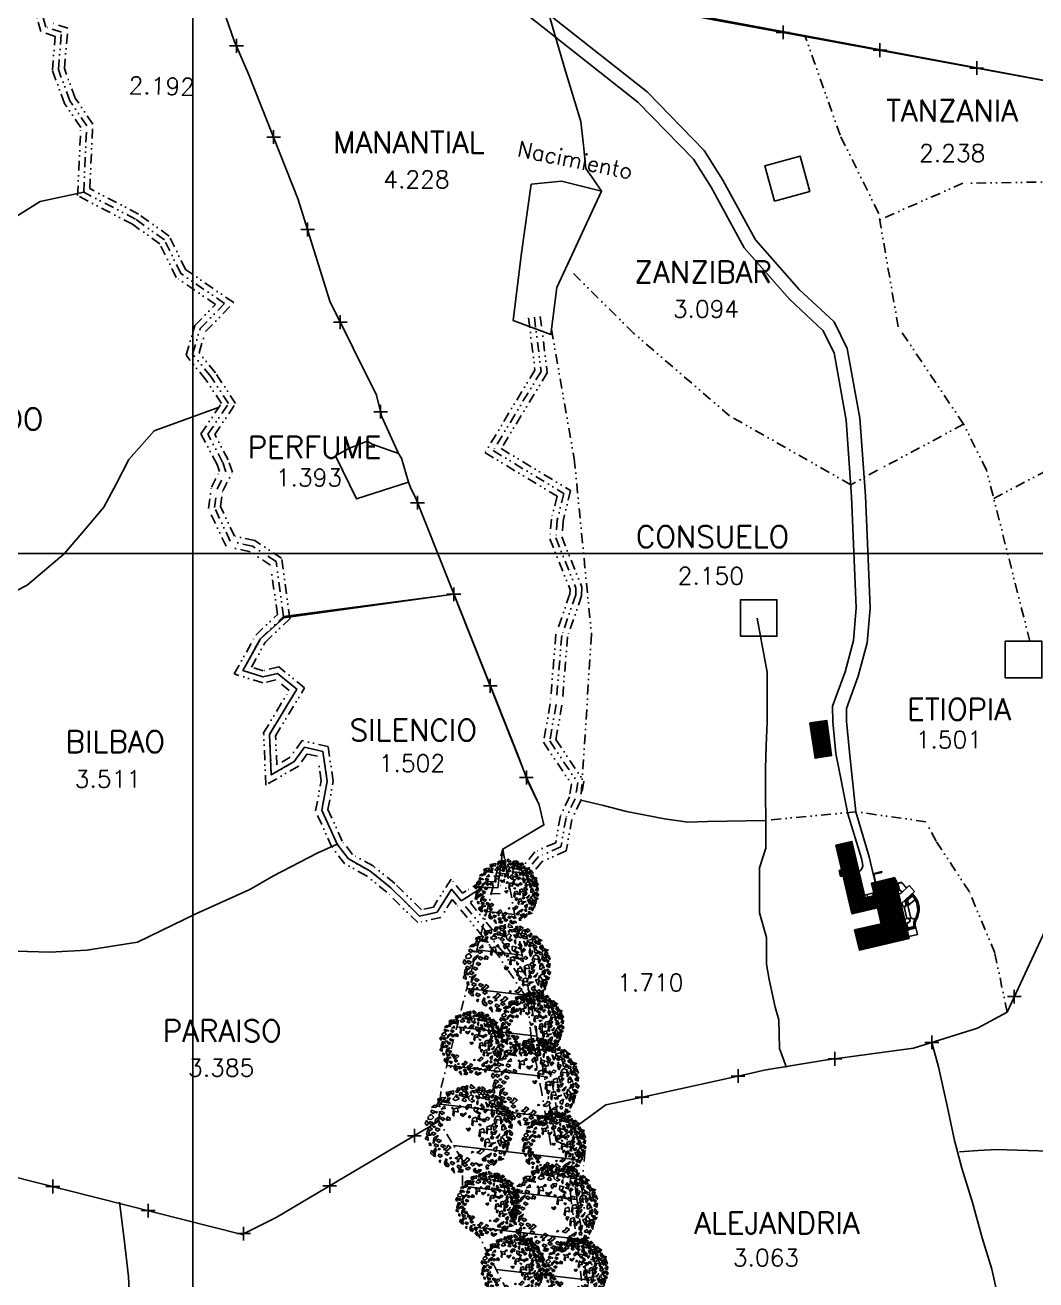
# Model space of a CAD drawing. Extents: x 14987 to 28539, y 5455 to 9112.
# Drawn here: x 26610 to 27124, y 6307 to 6944 of the extents above; entities that cross this region are included whole.
import ezdxf
from ezdxf.enums import TextEntityAlignment as Align

# ---------------------------------------------------------------- set-up
doc = ezdxf.new("R2010")
doc.units = 0
doc.header["$LTSCALE"] = 10
doc.header["$MEASUREMENT"] = 0
doc.header["$PDMODE"] = 2
doc.header["$PDSIZE"] = 3.5
for name, pattern in [('DASHDOT', [1, 0.5, -0.25, 0, -0.25]), ('DIVIDE', [1.25, 0.5, -0.25, 0, -0.25, 0, -0.25]), ('HIDDEN', [0.375, 0.25, -0.125])]:
    doc.linetypes.add(name, pattern=pattern)
for name, color, linetype in [('ANDEN', 11, 'Continuous'), ('ARBOL4', 76, 'Continuous'), ('CANO', 5, 'DIVIDE'), ('CERCO', 2, 'Continuous'), ('COORD', 8, 'Continuous'), ('CUBIERTA', 30, 'Continuous'), ('DINTEL', 8, 'HIDDEN'), ('DIV-', 5, 'Continuous'), ('HOJA', 8, 'Continuous'), ('MOJON', 2, 'Continuous'), ('MURO BAJO', 3, 'Continuous'), ('PL', 3, 'Continuous'), ('PROY', 8, 'HIDDEN'), ('PUA', 1, 'Continuous'), ('R', 1, 'Continuous'), ('r-100', 6, 'Continuous'), ('R-100B', 6, 'Continuous'), ('R60', 2, 'Continuous'), ('RASTROJO', 2, 'DASHDOT'), ('SOLID', 253, 'Continuous')]:
    doc.layers.add(name, color=color, linetype=linetype)
doc.styles.add('textstyle3', font='romans', dxfattribs={"width": 0.8})
doc.styles.add('textstyle4', font='')
doc.styles.get('textstyle4').set_extended_font_data('simplex')
pattern_1 = [(0, (-257.8881, 0), (0, 0.3175), [])]

# ---------------------------------------------------------------- blocks, each defined once
blk = doc.blocks.new('DEC1')
for points in [[(-22.482173, 47.292998), (-22.915303, 48.664658), (-25.556323, 50.836408), (-20.701343, 52.081818), (-20.707443, 47.864548)], [(-17.825703, 50.144688), (-15.340965, 55.637398), (-11.893769, 55.475018), (-12.802246, 52.160138), (-14.540878, 53.429518), (-15.347061, 51.420148), (-14.679306, 50.283108)], [(-10.286347, 57.002498), (-6.636353, 53.173978), (-4.977264, 55.300948), (-2.322731, 54.024758), (-2.654549, 58.704078), (-5.640907, 57.002498)], [(-2.654549, 51.047028), (-4.645447, 48.494678), (-3.318176, 45.091538), (-1.990913, 46.793108)], [(2.096443, 60.253408), (0.995445, 56.151728), (3.318161, 54.875548), (7.299967, 55.726328)], [(2.654526, 51.897798), (6.304517, 49.345458), (10.949967, 51.047028), (8.959067, 52.748598), (6.304517, 51.897798)], [(13.272677, 57.002498), (10.949967, 55.726328), (12.609047, 54.024758), (14.268137, 54.875548)], [(16.259037, 52.323198), (16.922667, 53.599378), (16.590857, 57.002498), (20.904477, 54.450148), (17.918117, 51.472418)], [(21.568117, 51.047028), (27.209017, 53.173978), (29.531737, 50.621628), (26.545377, 48.920058), (26.213557, 51.047028), (24.222657, 50.196248), (23.890837, 48.920058)], [(-44.561383, 31.831348), (-39.273253, 31.705098), (-39.604093, 34.382268), (-36.824663, 35.356908), (-40.368063, 38.431048), (-41.276543, 35.116178)], [(-38.104163, 42.886048), (-35.982343, 39.207198), (-33.437553, 39.947208), (-31.223573, 43.364378)], [(-31.801213, 37.372358), (-27.415503, 38.148518), (-25.333863, 42.636518), (-27.944843, 42.431948), (-29.220293, 39.953298)], [(-27.902623, 48.490098), (-28.642653, 45.945318), (-26.266303, 45.915268), (-25.694743, 47.690008)], [(-17.061733, 46.095918), (-21.688173, 40.867878), (-18.577893, 39.165388), (-13.789101, 40.946228), (-14.889992, 43.454908), (-16.965533, 43.184148)], [(-12.70607, 49.248398), (-13.313744, 45.632738), (-10.937401, 45.602688), (-9.258873, 49.086028)], [(-7.299988, 42.539188), (-9.290886, 39.136068), (-5.640907, 37.859878), (-3.981812, 39.136068)], [(-1.990913, 33.180578), (-4.977264, 30.628218), (-3.318176, 27.225088), (-0.99546, 30.202838)], [(2.322716, 47.218508), (-1.327278, 43.815368), (-0.66365, 40.412228), (3.318161, 37.009098), (6.636337, 38.710668), (2.654526, 40.837618), (5.309077, 44.666158)], [(10.949967, 39.136068), (9.622697, 36.158308), (10.618147, 33.605958), (10.949967, 36.158308)], [(19.245397, 47.643888), (12.277227, 47.218508), (13.272677, 43.815368), (17.918117, 41.688418), (18.913577, 44.240768), (17.254487, 45.516938)], [(15.927217, 35.307528), (16.922667, 29.777438), (14.268137, 28.075868), (17.918117, 26.799688), (19.245397, 31.479008)], [(24.554477, 46.793108), (21.568117, 44.666158), (23.227197, 42.964588), (26.877177, 44.240768)], [(23.890837, 30.202838), (21.568117, 37.009098), (25.218107, 32.329788)], [(25.549927, 37.859878), (32.186277, 39.561448), (34.177167, 43.389968), (33.181717, 35.307528), (29.199917, 34.882128)], [(31.522627, 48.069288), (29.863537, 46.367708), (28.536287, 43.389968), (32.186277, 45.516938)], [(29.531737, 34.031358), (28.536287, 31.053608), (36.499887, 31.479008), (33.181717, 34.456738)], [(36.831707, 44.240768), (35.836257, 42.539188), (37.163527, 41.263018), (40.481707, 41.688418)], [(37.495347, 38.285278), (35.836257, 35.732928), (38.158977, 34.031358), (41.477157, 34.031358), (38.158977, 35.307528)], [(40.813507, 40.412228), (40.481707, 39.136068), (42.804427, 37.434478), (45.458957, 37.859878)], [(-52.427143, 19.568028), (-50.104423, 20.844198), (-46.786243, 17.441068), (-49.108973, 14.888718), (-53.754413, 14.463338), (-54.418043, 17.441068)], [(-45.127153, 9.784018), (-44.463523, 14.463338), (-38.490813, 18.717258), (-39.818083, 15.739508)], [(-42.472623, 24.672728), (-44.131713, 23.396548), (-42.804433, 22.971158)], [(-32.518103, 32.329788), (-36.831723, 28.075868), (-31.854473, 28.926648)], [(-30.195383, 13.187148), (-28.536293, 17.866458), (-25.218123, 16.164898), (-26.213573, 13.187148), (-27.872663, 14.463338)], [(-22.563583, 30.628218), (-22.563583, 28.501248), (-21.568133, 29.352038)], [(-12.277245, 32.755178), (-14.599968, 30.628218), (-13.604515, 29.777438), (-11.2818, 30.628218)], [(-5.640907, 20.844198), (-7.963623, 18.291858), (-11.2818, 20.418808), (-11.2818, 22.120378), (-7.963623, 20.844198), (-4.313629, 22.971158)], [(-0.66365, 18.717258), (0.663628, 19.142638), (1.659081, 17.441068), (-0.66365, 16.590288)], [(6.636337, 30.628218), (6.304517, 25.523518), (13.272677, 21.269598), (14.931767, 22.120378), (9.290877, 25.098128), (12.277227, 29.352038)], [(21.568117, 28.075868), (20.240847, 25.098128), (22.231747, 24.247348), (23.890837, 25.948898)], [(29.863537, 27.650488), (28.536287, 22.971158), (30.527177, 17.441068), (32.186277, 20.418808), (29.863537, 22.120378)], [(35.504437, 27.650488), (36.168077, 22.120378), (39.154437, 21.694998), (40.813507, 23.821948)], [(40.481707, 17.015668), (43.799877, 11.910978), (41.477157, 8.507848), (41.145337, 11.910978)], [(44.795317, 26.374298), (42.804427, 28.075868), (42.472607, 29.777438), (43.799877, 31.053608), (46.454417, 29.352038)], [(46.454417, 20.844198), (44.463497, 22.120378), (42.472607, 21.269598), (42.804427, 19.568028), (45.458957, 19.142638)], [(49.772577, 26.799688), (48.445307, 25.098128), (50.436227, 23.396548), (53.754397, 25.523518)], [(51.099847, 20.418808), (52.095307, 16.590288), (56.077117, 13.187148), (54.418027, 17.866458)], [(-52.427143, -0.850769), (-55.081683, 0.4254), (-56.077133, -5.104706), (-55.081683, -6.380875), (-50.436243, -6.380875), (-51.099873, -5.104706), (-53.754413, -4.253914)], [(-48.445333, 5.530108), (-46.786243, 3.828518), (-44.795343, 5.104708)], [(-0.66365, 1.276169), (-2.322731, 0.4254), (-1.327278, -0.425384), (0, 0)], [(18.581767, 15.739508), (16.922667, 13.187148), (19.245397, 11.060198), (21.236297, 11.910978), (19.577217, 13.612548)], [(29.531737, 7.231658), (31.854457, 4.679318), (32.186277, 0), (35.504437, 3.403137), (33.513537, 9.784018)], [(46.454417, 6.380878), (46.122607, 4.679318), (43.468057, 5.104708), (43.799877, 7.657058)], [(49.440767, 0.4254), (49.772577, -4.679306), (43.799877, -7.231651), (47.449857, -3.828529)], [(48.777127, 16.164898), (48.445307, 12.761768), (50.768037, 11.060198), (52.095307, 13.187148)], [(52.095307, 5.955488), (54.086217, 3.403137), (55.745307, 4.679318), (54.418027, 8.082458)], [(-47.449883, -17.015672), (-46.454433, -9.784004), (-41.145353, -6.806266), (-44.131713, -11.06018)], [(30.195357, -3.828529), (28.536287, -5.53009), (29.863537, -6.806266)], [(47.118057, -15.739494), (45.127137, -17.866462), (46.122607, -22.120372), (48.445307, -19.568022)], [(50.436227, -9.784004), (51.099847, -13.187141), (53.754397, -13.187141), (55.413487, -10.634796), (53.090757, -11.06018)], [(-50.768053, -17.015672), (-50.436243, -19.993412), (-52.427143, -19.568022), (-52.758963, -16.590282)], [(-45.458983, -31.478992), (-46.786243, -26.799672), (-44.463523, -23.396552), (-43.468073, -26.374292), (-44.463523, -28.075852)], [(48.113497, -26.799672), (45.127137, -28.501252), (45.458957, -32.755162), (47.118057, -30.202822)], [(-28.204473, -43.389972), (-32.518103, -44.240752), (-30.195383, -47.218492), (-26.545393, -46.367702)], [(20.572657, -34.456732), (16.922667, -37.859872), (18.249947, -39.986832), (21.236297, -38.285262)], [(22.563567, -50.621622), (25.218107, -49.770842), (22.563567, -48.069272)], [(24.554477, -39.561442), (23.890837, -40.837612), (27.872647, -44.666142), (34.508987, -42.539172), (32.186277, -40.412222), (27.872647, -41.688402)], [(38.158977, -36.583692), (38.822617, -39.136042), (45.127137, -37.434482)], [(-11.2818, -55.300932), (-13.936333, -51.472412), (-10.286347, -51.472412), (-7.963623, -52.323192)], [(9.622697, -56.151712), (6.304517, -54.024762), (8.295417, -52.748592), (8.959067, -53.173982), (12.277227, -53.173982), (12.277227, -51.472412), (15.595407, -51.897802), (14.268137, -54.024762)]]:
    blk.add_lwpolyline(points, close=True)
at = {"style": 'textstyle3', "width": 0.8, "flags": 1}
blk.add_attdef('ESTCODE', (0, 0), '', height=0.7, dxfattribs=at)
blk = doc.blocks.new('A$C3B855193')
for p, q in [((3.91, 4.03), (4.16, 4.03)), ((4.04, 3.91), (4.04, 4.16))]:
    blk.add_line(p, q)
for points in [[(2.34, 7.24), (2.35, 7.44), (1.97, 7.36), (1.92, 7.26), (2.05, 6.96), (2.11, 7.04), (2.09, 7.23)], [(2.86, 7.16), (2.8, 7.01), (2.93, 6.92)], [(3.22, 7.07), (3.54, 7.15), (3.97, 6.89), (3.75, 6.89)], [(3.64, 7.8), (3.79, 7.69), (3.66, 7.38), (3.44, 7.46), (3.28, 7.74), (3.45, 7.87)], [(4.24, 7.3), (4.11, 7.38), (4.12, 7.28)], [(5, 6.88), (4.61, 7.04), (4.8, 6.74)], [(4.64, 7.63), (4.78, 7.29), (4.94, 7.39), (5.08, 7.24), (5.17, 7.55), (4.94, 7.51)], [(5.52, 7.52), (5.34, 7.29), (5.46, 7.15), (5.74, 7.1)], [(5.34, 6.97), (5.51, 6.71), (5.85, 6.7), (5.77, 6.87), (5.58, 6.88)], [(6.16, 7.03), (5.97, 7.01), (6.04, 6.85), (6.17, 6.87)], [(6.23, 6.65), (6.3, 6.72), (6.37, 6.94), (6.58, 6.67), (6.31, 6.55)], [(0.93, 5.59), (0.62, 5.73), (0.52, 5.58), (0.71, 5.44)], [(0.58, 5.96), (0.85, 6.17), (1.13, 6.12), (0.96, 5.97), (0.83, 5.99)], [(1.36, 6.69), (1.18, 6.59), (1.15, 6.73), (1.33, 6.83)], [(1.45, 6.48), (1.94, 6.62), (2.27, 6.36), (1.92, 6.43)], [(2.93, 5.95), (2.59, 5.83), (2.51, 5.27), (2.61, 5.19), (2.65, 5.63), (3, 5.56)], [(3.85, 6.21), (4.19, 6.23), (4.17, 5.97), (3.95, 5.96), (3.99, 6.1)], [(5.16, 6.2), (5.03, 6.14), (5.11, 6.1)], [(6.3, 6.27), (5.84, 6.42), (5.82, 6.18), (6.06, 5.92), (6.19, 6.06), (6.12, 6.19)], [(6.62, 6.08), (6.37, 6.02), (6.44, 5.87), (6.7, 5.86)], [(6.54, 6.43), (6.95, 6.42), (7.04, 6.2), (6.8, 6.17), (6.84, 6.31), (6.69, 6.31), (6.63, 6.24)], [(7.18, 6.14), (7.04, 5.8), (7.22, 5.75), (7.21, 5.55), (7.5, 5.7), (7.31, 5.84)], [(0.3, 4.54), (0.13, 4.79), (0, 4.56), (0.15, 4.35)], [(0.77, 4.57), (0.46, 4.71), (0.36, 4.56), (0.55, 4.42)], [(1.76, 5.49), (1.44, 5.63), (1.35, 5.48), (1.54, 5.34)], [(1.83, 4.93), (1.51, 5.07), (1.41, 4.93), (1.6, 4.78)], [(4.65, 5.08), (4.31, 4.96), (4.23, 4.4), (4.33, 4.32), (4.37, 4.76), (4.72, 4.68)], [(5, 4.86), (4.78, 4.93), (4.82, 5.2), (4.93, 5.25), (4.94, 5), (5.18, 4.83)], [(5.58, 5.6), (5.38, 5.69), (5.36, 5.61), (5.47, 5.48)], [(5.89, 4.96), (5.65, 5.08), (5.47, 4.88), (5.73, 4.82)], [(6.34, 5.55), (6.07, 5.59), (6.09, 5.32), (6.21, 5.25)], [(6.9, 5.07), (6.58, 5.21), (6.39, 5.07), (6.28, 4.73), (6.48, 4.56), (6.5, 4.87), (6.82, 4.81)], [(7.01, 5.49), (6.79, 5.55), (6.61, 5.37), (6.76, 5.33)], [(7.21, 5.18), (7.15, 4.87), (7.38, 4.62), (7.43, 4.8), (7.31, 4.94)], [(7.72, 5.44), (7.43, 5.4), (7.42, 5.21), (7.58, 4.98)], [(7.82, 4.64), (7.68, 4.75), (7.62, 4.6), (7.72, 4.52)], [(0.67, 4.04), (0.35, 4.18), (0.25, 4.03), (0.44, 3.89)], [(1, 3.6), (0.68, 3.73), (0.58, 3.59), (0.77, 3.45)], [(1.35, 3.97), (1.04, 4.11), (0.94, 3.97), (1.13, 3.83)], [(1.62, 4.4), (1.31, 4.54), (1.21, 4.4), (1.4, 4.26)], [(3.89, 4), (3.8, 4.09), (3.77, 4), (3.83, 3.93)], [(5.01, 4.48), (5.07, 4.41), (4.99, 4.3), (4.87, 4.42)], [(5.3, 4.07), (4.97, 3.95), (4.89, 3.39), (4.99, 3.31), (5.02, 3.75), (5.38, 3.67)], [(5.96, 4.34), (5.63, 4.22), (5.55, 3.66), (5.65, 3.58), (5.68, 4.02), (6.04, 3.95)], [(6.51, 3.88), (6.19, 3.66), (6.01, 3.79), (6.03, 3.52), (6.36, 3.56)], [(6.62, 4.3), (6.4, 4.3), (6.26, 4.17), (6.43, 4.22)], [(6.41, 3.23), (6.78, 3.56), (6.58, 3.2)], [(7.39, 4), (7.17, 4.44), (6.98, 4.28), (6.98, 3.92), (7.17, 3.93), (7.2, 4.07)], [(7.48, 3.64), (7.26, 3.77), (7.2, 3.62), (7.38, 3.42)], [(7.61, 4.32), (7.71, 4.31), (7.91, 4.43), (7.87, 4.08), (7.6, 4.19)], [(7.67, 3.95), (7.96, 3.65), (7.86, 3.43), (7.67, 3.57), (7.8, 3.65), (7.69, 3.76), (7.6, 3.74)], [(0, 3.13), (0.17, 3.41), (0.27, 3.17), (0.28, 3)], [(1.23, 2.53), (0.91, 2.67), (0.81, 2.53), (1, 2.39)], [(1.48, 2.94), (1.16, 3.08), (1.06, 2.93), (1.25, 2.79)], [(1.85, 2.48), (1.53, 2.62), (1.43, 2.48), (1.62, 2.34)], [(2.07, 2.54), (1.97, 2.32), (1.68, 2.17), (1.99, 2.05), (2.34, 2.35)], [(5.34, 3.17), (5.13, 3.21), (5.06, 3), (5.17, 2.9), (5.23, 3.05)], [(5.8, 3.14), (5.47, 3.03), (5.39, 2.47), (5.49, 2.38), (5.52, 2.82), (5.88, 2.75)], [(6.41, 2.78), (6.07, 2.74), (5.78, 2.46), (6.01, 2.44), (6.06, 2.63)], [(6.21, 3.32), (5.98, 3.32), (5.98, 3.17), (6.14, 3.11)], [(6.56, 2.42), (6.23, 2.23), (6.28, 2.03), (6.46, 1.98)], [(6.81, 2.98), (6.59, 2.96), (6.83, 2.46), (6.93, 2.76)], [(6.94, 3.33), (7.23, 2.96), (7.53, 2.94), (6.99, 2.78), (6.85, 3.02)], [(7.29, 2.59), (7.09, 2.62), (7.04, 2.43), (7.13, 2.22), (7.12, 2.46)], [(7.75, 3.23), (7.6, 3.29), (7.37, 3.3), (7.61, 3.12)], [(7.52, 2.43), (7.43, 2.42), (7.38, 2.22), (7.48, 2.07)], [(7.65, 2.79), (7.52, 2.81), (7.47, 2.69), (7.59, 2.49)], [(0.52, 1.78), (0.56, 2.05), (0.7, 1.96), (0.69, 1.9), (0.78, 1.69), (0.89, 1.74), (0.95, 1.51), (0.78, 1.54)], [(1.58, 1.6), (1.26, 1.74), (1.17, 1.6), (1.36, 1.45)], [(1.38, 2.19), (1.23, 2.25), (1.18, 2.13)], [(1.23, 1.11), (1.35, 0.96), (1.39, 1.18)], [(1.98, 1.28), (1.88, 1.29), (1.75, 0.93), (2.07, 0.57), (2.14, 0.77), (1.94, 1.01)], [(2.21, 1.79), (1.9, 1.93), (1.8, 1.79), (1.99, 1.64)], [(2.43, 1.39), (2.28, 1.44), (2.23, 1.32)], [(3.12, 1.73), (3.02, 1.51), (2.73, 1.36), (3.04, 1.24), (3.39, 1.55)], [(3.1, 1.09), (2.95, 1.15), (2.9, 1.03)], [(3.79, 1.44), (3.69, 1.22), (3.4, 1.07), (3.71, 0.95), (4.06, 1.26)], [(4.41, 1.9), (4.26, 1.96), (4.21, 1.84)], [(5.1, 2.24), (5, 2.03), (4.71, 1.88), (5.02, 1.76), (5.37, 2.06)], [(5.51, 1.14), (5.39, 1.12), (5.34, 1.3), (5.52, 1.35)], [(6.02, 1.81), (5.79, 1.46), (5.51, 1.52), (5.71, 1.63)], [(6.19, 1.26), (5.97, 1.19), (5.92, 1), (6.1, 0.97)], [(6.53, 1.23), (6.31, 1.06), (6.2, 0.72), (6.46, 0.95)], [(6.43, 1.54), (6.46, 1.7), (6.35, 1.8), (6.25, 1.74), (6.29, 1.56)], [(6.9, 1.49), (6.75, 1.53), (6.7, 1.35), (6.93, 1.2)], [(6.74, 1.8), (6.79, 1.97), (6.89, 2.04), (7.01, 1.99), (6.97, 1.77)], [(2.71, 0.92), (2.39, 1.06), (2.29, 0.91), (2.48, 0.77)], [(2.55, 0.5), (2.4, 0.38), (2.68, 0.03)], [(3.33, 0.59), (3.01, 0.73), (2.91, 0.58), (3.1, 0.44)], [(3.44, 0.13), (3.25, 0.27), (2.99, 0.14), (3.2, 0.1)], [(3.84, 0.76), (3.53, 0.9), (3.43, 0.76), (3.62, 0.62)], [(4.12, 0.5), (3.93, 0.56), (3.68, 0.39), (3.91, 0.31)], [(4.55, 0.82), (4.24, 0.95), (4.14, 0.81), (4.33, 0.67)], [(4.59, 0.45), (4.39, 0.31), (4.46, 0.14), (4.67, 0.11), (4.58, 0.24)], [(5.21, 0.79), (4.89, 0.63), (4.57, 0.94), (4.88, 0.8)], [(5.63, 0.77), (5.53, 0.58), (5.65, 0.5), (5.83, 0.68)]]:
    blk.add_lwpolyline(points, close=True)
at = {"xscale": 0.0692855676280715, "yscale": 0.0692855676280715, "zscale": 0.0692855676280715}
blk.add_blockref('DEC1', (4.02, 3.89), dxfattribs=at)
blk = doc.blocks.new('dsgdfsgdfs')
at = {"layer": 'CUBIERTA', "transparency": 33554687}
h = blk.add_hatch(dxfattribs=at)
h.set_pattern_fill('LINE', color=256, scale=0.1, angle=90, style=0, pattern_type=0)
h.set_pattern_definition([(90, (-257.8881, 0), (-0.3175, 0), [])])
h.paths.add_polyline_path([(25677.66, 6009.32), (25658.07, 6009.32), (25652.02, 6003.27), (25683.71, 6003.27)], flags=0)
h.paths.add_polyline_path([(25683.71, 6015.37), (25677.22, 6015.37), (25673.97, 6012.12), (25673.97, 6012.12), (25670.72, 6015.37), (25662.52, 6015.37), (25657.27, 6010.12), (25658.07, 6009.32), (25677.66, 6009.32)], flags=0)
h.paths.add_polyline_path([(25702.37, 6024.42), (25674.92, 6024.42), (25673.97, 6023.47), (25677.22, 6020.22), (25706.57, 6020.22)], flags=0)
h.paths.add_polyline_path([(25706.57, 6028.62), (25670.92, 6028.62), (25670.72, 6028.62), (25674.92, 6024.42), (25702.37, 6024.42)], flags=0)
h.paths.add_polyline_path([(25662.52, 6029.25), (25652.02, 6029.25), (25657.27, 6024)], flags=0)
h = blk.add_hatch(dxfattribs=at)
h.set_pattern_fill('LINE', color=256, scale=0.1, style=0, pattern_type=0)
h.set_pattern_definition(pattern_1)
h.paths.add_polyline_path([(25662.52, 6029.25), (25657.27, 6024), (25657.27, 6010.12), (25662.52, 6015.37)], flags=0)
h.paths.add_polyline_path([(25657.27, 6024), (25652.02, 6029.25), (25652.02, 6003.27), (25658.07, 6009.32), (25657.27, 6010.12)], flags=0)
h = blk.add_hatch(dxfattribs=at)
h.set_pattern_fill('LINE', color=256, scale=0.1, style=0, pattern_type=0)
h.set_pattern_definition(pattern_1)
h.paths.add_polyline_path([(25670.72, 6028.62), (25670.72, 6015.37), (25673.97, 6012.12), (25673.97, 6023.47), (25674.92, 6024.42)], flags=0)
h = blk.add_hatch(dxfattribs=at)
h.set_pattern_fill('LINE', color=256, scale=0.1, style=0, pattern_type=0)
h.set_pattern_definition(pattern_1)
h.paths.add_polyline_path([(25706.57, 6028.62), (25702.37, 6024.42), (25706.57, 6020.22)], flags=0)
h.paths.add_polyline_path([(25677.22, 6020.22), (25673.97, 6023.47), (25673.97, 6012.12), (25677.22, 6015.37)], flags=0)
h = blk.add_hatch(dxfattribs=at)
h.set_pattern_fill('LINE', color=256, scale=0.1, style=0, pattern_type=0)
h.set_pattern_definition(pattern_1)
h.paths.add_polyline_path([(25683.71, 6015.37), (25677.66, 6009.32), (25683.71, 6003.27)], flags=0)
at = {"layer": 'ANDEN'}
for p, q in [((25677.22, 6018.97), (25678.57, 6018.97)), ((25678.57, 6020.22), (25678.57, 6015.37)), ((25678.57, 6018.97), (25678.57, 6016.02)), ((25677.22, 6016.02), (25678.57, 6016.02)), ((25688.13, 6013.57), (25697.04, 6013.57)), ((25672.97, 6006.67), (25672.97, 6004.34)), ((25653.02, 5998.71), (25653.02, 6003.27)), ((25653.02, 5998.71), (25656.37, 5998.71)), ((25656.37, 5998.71), (25656.37, 6003.27)), ((25657.83, 5998.91), (25656.37, 5998.91)), ((25659.76, 6003.27), (25656.87, 6003.27)), ((25656.87, 5998.91), (25656.87, 6003.27)), ((25659.76, 6002.77), (25657.37, 6002.77)), ((25659.76, 6001.77), (25659.76, 6003.27)), ((25659.91, 6003.27), (25659.91, 6001.77)), ((25661.96, 6003.27), (25661.96, 6001.77)), ((25662.12, 6002.07), (25668.09, 6002.07)), ((25671.29, 6000.07), (25662.54, 6000.07)), ((25668.17, 6000.07), (25670.52, 5995.79)), ((25668.57, 5999.57), (25671, 5999.57)), ((25670.21, 6002.74), (25669.16, 6002.74)), ((25669.2, 6000.88), (25671.28, 6000.88)), ((25669.2, 6000.73), (25671.36, 6000.73)), ((25671.12, 6003.27), (25670.21, 6002.74)), ((25670.21, 6002.74), (25674.6, 5995.13)), ((25671, 5999.57), (25672.55, 5996.68)), ((25671.29, 6000.07), (25673.23, 5996.49)), ((25675.16, 6003.27), (25675.16, 6002.16)), ((25675.16, 6002.16), (25678.06, 5997.14)), ((25675.59, 6001.42), (25675.51, 6001.37)), ((25677.01, 6002.41), (25675.52, 6001.55)), ((25677.11, 6002.29), (25675.59, 6001.42)), ((25677.01, 6002.41), (25677.01, 6003.27)), ((25677.13, 5998.75), (25680.39, 6000.62)), ((25677.16, 6002.38), (25677.16, 6002.92)), ((25677.23, 5998.57), (25680.59, 6000.51)), ((25680.39, 6002.92), (25680.39, 6000.39)), ((25680.59, 6000.51), (25680.59, 6002.92)), ((25673.67, 5996.74), (25672.27, 5995.94)), ((25678.06, 5997.14), (25674.6, 5995.13))]:
    blk.add_line(p, q, dxfattribs=at)
for points in [[(25697.04, 6017.57), (25694.48, 6017.57)], [(25662.12, 6001.98), (25662.12, 6002.07)], [(25668.09, 6001.85), (25668.09, 6002.07)], [(25677.01, 6002.92), (25682.41, 6002.92), (25682.41, 6003.27)], [(25677.16, 6002.42), (25680.39, 6002.42)], [(25672.55, 5996.68), (25672.04, 5996.38)]]:
    blk.add_lwpolyline(points, dxfattribs=at)
for points in [[(25673.77, 5996.57), (25672.37, 5995.76, -0.24597), (25662.39, 5996.04, -0.072026), (25660.36, 5997.57, 0.164428), (25657.82, 5998.71), (25656.37, 5998.71)], [(25672.55, 5996.68), (25672.04, 5996.38, -0.245433), (25662.73, 5996.66, -0.072549), (25660.85, 5998.07, 0.166957), (25657.85, 5999.41), (25657.37, 5999.41), (25657.37, 6002.77)]]:
    blk.add_lwpolyline(points, format="xyb", dxfattribs=at)
for centre, radius, start, end in [((25694.47, 6021.42), 3.85, 198.14777, 270.07392), ((25657.4, 5994.37), 4.56, 47.13708, 84.66064), ((25660.94, 6001.92), 1.18, 187.275, 3.11209), ((25660.94, 6001.92), 1.04, 188.32565, 351.67435), ((25662.68, 5998.52), 1.55, 95.23389, 227.4475), ((25669.17, 6001.81), 1.08, 178.02087, 271.89519), ((25669.17, 6001.81), 0.928, 90, 271.89519), ((25668.57, 5999.77), 0.2, 210, 270), ((25677.06, 6002.38), 0.1, 300, 0), ((25666.64, 6003.81), 8.65, 224.81719, 241.32911), ((25667.65, 6005.43), 10.56, 240.74795, 295.99079)]:
    blk.add_arc(centre, radius, start, end, dxfattribs=at)
blk.add_open_spline([(25662.54, 6000.07), (25662.35, 6000.11), (25661.86, 6000.22), (25661.52, 6000.58), (25661.31, 6000.79)], degree=3, knots=[0, 0, 0, 0, 0.579839, 1.453762, 1.453762, 1.453762, 1.453762], dxfattribs=at)
at = {"layer": 'CUBIERTA'}
for p, q in [((25652.02, 6029.25), (25657.27, 6024)), ((25662.52, 6029.25), (25657.27, 6024)), ((25670.72, 6028.62), (25674.92, 6024.42)), ((25673.97, 6023.47), (25674.92, 6024.42)), ((25674.92, 6024.42), (25702.37, 6024.42)), ((25706.57, 6028.62), (25702.37, 6024.42)), ((25706.57, 6020.22), (25702.37, 6024.42)), ((25657.27, 6024), (25657.27, 6010.12)), ((25657.27, 6010.12), (25662.52, 6015.37)), ((25670.72, 6015.37), (25673.97, 6012.12)), ((25677.22, 6015.37), (25673.97, 6012.12)), ((25677.66, 6009.32), (25683.71, 6015.37)), ((25652.02, 6003.27), (25658.07, 6009.32)), ((25657.27, 6010.12), (25658.07, 6009.32)), ((25677.66, 6009.32), (25658.07, 6009.32)), ((25677.66, 6009.32), (25683.71, 6003.27))]:
    blk.add_line(p, q, dxfattribs=at)
for points in [[(25670.72, 6015.37), (25662.52, 6015.37), (25662.52, 6029.25), (25652.02, 6029.25), (25652.02, 6003.27), (25683.71, 6003.27), (25683.71, 6015.37), (25677.22, 6015.37)], [(25657.27, 6010.12), (25662.52, 6015.37), (25662.52, 6029.25), (25657.27, 6024), (25657.27, 6010.12)], [(25670.92, 6028.62), (25670.92, 6028.62), (25670.72, 6028.62), (25670.72, 6015.37)], [(25677.22, 6015.37), (25677.22, 6020.22), (25706.57, 6020.22), (25706.57, 6028.62), (25670.92, 6028.62)], [(25673.97, 6012.12), (25673.97, 6023.47), (25677.22, 6020.22)]]:
    blk.add_lwpolyline(points, dxfattribs=at)
for points in [[(25652.02, 6029.25), (25652.02, 6003.27), (25658.07, 6009.32), (25657.27, 6010.12), (25657.27, 6024)], [(25670.72, 6028.62), (25670.72, 6015.37), (25673.97, 6012.12), (25673.97, 6023.47), (25674.92, 6024.42)], [(25683.71, 6015.37), (25677.66, 6009.32), (25683.71, 6003.27)]]:
    blk.add_lwpolyline(points, close=True, dxfattribs=at)
at = {"layer": 'DINTEL'}
for points in [[(25690.77, 6029.47), (25693.62, 6029.47)], [(25690.77, 6029.17), (25693.62, 6029.17)]]:
    blk.add_lwpolyline(points, dxfattribs=at)
at = {"layer": 'MURO BAJO'}
for p, q in [((25693.77, 6029.92), (25690.62, 6029.92)), ((25690.62, 6029.92), (25690.62, 6028.62)), ((25690.77, 6028.62), (25690.77, 6029.77)), ((25690.77, 6029.77), (25693.62, 6029.77)), ((25693.62, 6029.77), (25693.62, 6028.62)), ((25693.77, 6028.62), (25693.77, 6029.92))]:
    blk.add_line(p, q, dxfattribs=at)
for points in [[(25683.71, 6013.57), (25688.11, 6013.57), (25688.11, 6008.79), (25688.11, 6008.79)], [(25683.71, 6013.27), (25687.81, 6013.27), (25687.81, 6009.09), (25687.81, 6009.09)]]:
    blk.add_lwpolyline(points, dxfattribs=at)

msp = doc.modelspace()

# ---------------------------------------------------------------- hatches: boundary and pattern name
at = {"layer": 'CUBIERTA', "transparency": 33554687}
h = msp.add_hatch(dxfattribs=at)
h.set_pattern_fill('ANSI31', color=256, style=0, pattern_type=0)
h.set_pattern_definition([(45, (2655.2752, 0), (-0.08838834765, 0.08838834765), [])])
h.paths.add_polyline_path([(27008.85, 6589.58), (27011.59, 6571.86), (27020, 6573.16), (27017.62, 6590.94)], flags=0)

# ---------------------------------------------------------------- linework, layer by layer
at = {"layer": 'CANO'}
for points in [[(26831.87, 6499.45), (26827.04, 6505.36), (26819.65, 6493.69), (26810.75, 6491.7), (26796.17, 6506.09), (26785.52, 6514.68), (26774.68, 6520.74), (26768.88, 6528.23), (26761.07, 6545.53), (26763.92, 6560.25), (26761.62, 6575.31), (26752.39, 6577.42), (26747.14, 6570.12), (26735.48, 6563.35), (26734.59, 6583.95), (26748.42, 6606.93), (26738.56, 6614.92), (26731.22, 6613.15), (26721.06, 6616.38), (26729.93, 6632.51), (26741.74, 6643.74), (26737.89, 6671.62), (26725.87, 6679.47), (26714.62, 6682.01), (26706.6, 6699.08), (26707.95, 6708.47), (26712.46, 6717.22), (26710.75, 6722.14), (26703.26, 6736.29), (26713.72, 6751.83), (26704.71, 6765.63), (26695.5, 6776.99), (26699.37, 6789.94), (26711.75, 6802.61), (26689.5, 6817.87), (26681.25, 6834.86), (26666.54, 6845.4), (26640.2, 6859.17), (26641.75, 6892.84), (26633.19, 6905.46), (26627.34, 6921.42), (26628.95, 6940.27), (26620.93, 6942.93), (26614.22, 6968.12)], [(26829.55, 6497.55), (26827.35, 6500.24), (26821.52, 6491.03), (26809.81, 6488.41), (26794.17, 6503.85), (26783.83, 6512.18), (26772.68, 6518.42), (26766.29, 6526.68), (26757.94, 6545.16), (26760.87, 6560.31), (26758.96, 6572.84), (26753.66, 6574.05), (26749.2, 6567.85), (26732.7, 6558.26), (26731.55, 6584.73), (26744.51, 6606.24), (26737.82, 6611.66), (26731.1, 6610.04), (26716.68, 6614.63), (26727.53, 6634.36), (26738.56, 6644.85), (26735.11, 6669.86), (26724.68, 6676.67), (26712.53, 6679.41), (26703.5, 6698.61), (26705.05, 6709.39), (26709.2, 6717.45), (26707.99, 6720.94), (26699.76, 6736.47), (26710.12, 6751.86), (26702.29, 6763.86), (26692.17, 6776.34), (26696.71, 6791.51), (26707.11, 6802.15), (26687.15, 6815.84), (26678.88, 6832.86), (26664.96, 6842.84), (26637.12, 6857.4), (26638.71, 6891.98), (26630.5, 6904.08), (26624.29, 6921.01), (26625.76, 6938.17), (26618.45, 6940.59), (26611.57, 6966.4)], [(26832.55, 6503.36), (26826.72, 6510.48), (26817.78, 6496.34), (26811.69, 6494.98), (26798.17, 6508.33), (26787.2, 6517.17), (26776.68, 6523.06), (26771.47, 6529.79), (26764.19, 6545.9), (26766.96, 6560.19), (26764.27, 6577.78), (26751.11, 6580.79), (26745.08, 6572.39), (26738.26, 6568.43), (26737.63, 6583.18), (26752.34, 6607.61), (26739.3, 6618.19), (26731.33, 6616.27), (26725.45, 6618.13), (26732.34, 6630.66), (26744.92, 6642.63), (26740.68, 6673.38), (26727.06, 6682.28), (26716.71, 6684.61), (26709.7, 6699.54), (26710.85, 6707.54), (26715.71, 6716.99), (26713.51, 6723.34), (26706.75, 6736.1), (26717.32, 6751.8), (26707.14, 6767.39), (26698.83, 6777.65), (26702.03, 6788.37), (26716.39, 6803.06), (26691.85, 6819.89), (26683.62, 6836.85), (26668.11, 6847.96), (26643.29, 6860.94), (26644.8, 6893.7), (26635.88, 6906.84), (26630.38, 6921.83), (26632.15, 6942.38), (26623.41, 6945.27)], [(26869.1, 6795.65), (26872.45, 6768.11), (26848.08, 6727.94), (26883.99, 6706.24), (26880.69, 6692.71), (26879.95, 6683.67), (26890.17, 6658.09), (26890.07, 6654.76), (26882.94, 6634.13), (26880.08, 6599.13), (26876.83, 6580.61), (26891.07, 6559.35), (26889.73, 6551.33), (26885.13, 6541.63), (26882.55, 6526.89), (26871.22, 6521.92), (26864.06, 6513.33), (26859.15, 6514.21), (26850.52, 6506.12), (26842.85, 6506.34), (26836.08, 6501.99), (26831.87, 6499.45)], [(26866.12, 6795.29), (26869.34, 6768.78), (26843.96, 6726.93), (26880.56, 6704.81), (26877.72, 6693.19), (26876.9, 6683.22), (26887.15, 6657.56), (26887.08, 6655.31), (26879.98, 6634.76), (26877.11, 6599.51), (26873.66, 6579.94), (26887.91, 6558.67), (26886.84, 6552.24), (26882.24, 6542.55), (26879.87, 6528.99), (26869.37, 6524.38), (26862.87, 6516.59), (26858.2, 6517.42), (26849.37, 6509.15), (26842.01, 6509.36), (26834.49, 6504.53), (26832.55, 6503.36)], [(26872.08, 6796.02), (26875.55, 6767.44), (26852.2, 6728.96), (26887.43, 6707.67), (26883.66, 6692.23), (26883, 6684.13), (26893.19, 6658.63), (26893.05, 6654.21), (26885.9, 6633.51), (26883.06, 6598.74), (26879.99, 6581.28), (26894.22, 6560.03), (26892.62, 6550.43), (26888.01, 6540.71), (26885.23, 6524.78), (26873.07, 6519.45), (26865.24, 6510.06), (26860.1, 6510.99), (26851.67, 6503.09), (26843.69, 6503.31), (26837.66, 6499.44), (26836.38, 6498.67)], [(26965.15, 6215.82), (26953.98, 6222.19), (26936.99, 6233.33), (26924.95, 6240.94), (26917.71, 6245.56), (26906.03, 6256.21), (26902.41, 6264.57), (26896.69, 6277.86), (26894.27, 6294.01), (26891.56, 6320.41), (26887.66, 6347.63), (26887.05, 6355.04), (26888.32, 6367.72), (26888.58, 6370.63), (26877.36, 6375.42), (26872.79, 6402.08), (26867.35, 6430.41), (26865.64, 6449.52), (26850.95, 6471.32), (26829.55, 6497.55)], [(26966.63, 6218.43), (26955.55, 6224.75), (26938.61, 6235.86), (26926.56, 6243.47), (26919.54, 6247.95), (26908.53, 6257.99), (26905.16, 6265.76), (26899.6, 6278.69), (26897.24, 6294.38), (26894.54, 6320.77), (26890.64, 6347.96), (26890.06, 6355.01), (26891.31, 6367.44), (26891.76, 6372.54), (26880.04, 6377.54), (26875.74, 6402.61), (26870.33, 6430.83), (26868.56, 6450.56), (26853.36, 6473.12), (26831.87, 6499.45)], [(26968.12, 6221.03), (26957.11, 6227.31), (26940.23, 6238.38), (26928.17, 6246), (26921.37, 6250.34), (26911.03, 6259.77), (26907.92, 6266.95), (26902.51, 6279.51), (26900.22, 6294.76), (26897.52, 6321.14), (26893.62, 6348.3), (26893.07, 6354.99), (26894.29, 6367.15), (26894.94, 6374.44), (26882.72, 6379.66), (26878.69, 6403.15), (26873.3, 6431.24), (26871.48, 6451.6), (26855.77, 6474.91), (26836.38, 6498.67)]]:
    msp.add_lwpolyline(points, dxfattribs=at)
at = {"layer": 'CANO', "color": 12, "true_color": 0xd01114}
for points in [[(27087.01, 6741.36), (27053.83, 6790.77), (27043.78, 6848.51), (27024.31, 6888.04), (27006.59, 6938.12)], [(27202.06, 6853.38), (27149.29, 6864.62), (27086.67, 6863.62), (27044.37, 6845.12)], [(27043.34, 6717.96), (27029.72, 6710.65), (26968.19, 6745.64), (26919.56, 6787.47), (26885.35, 6821.29)], [(26877.73, 6789.38), (26889.29, 6723.91), (26898.08, 6634.6), (26892.62, 6550.43)], [(27102.31, 6703.67), (27202.75, 6756.47)], [(27120.68, 6631.2), (27098.64, 6718.12), (27087.01, 6741.36), (27043.34, 6717.96)], [(27109.07, 6443.05), (27102.9, 6473.06), (27089.93, 6504.11), (27073.03, 6529.74), (27067.86, 6539.62), (27032.28, 6544.68), (26986.67, 6540.31)]]:
    msp.add_lwpolyline(points, dxfattribs=at)
at = {"layer": 'CERCO'}
for points in [[(26853.03, 6525.72), (26873.86, 6537.97), (26871.53, 6548.18), (26865.79, 6560.1), (26860.59, 6573.63), (26808.63, 6704.14), (26806.57, 6708.36), (26805.14, 6711.96), (26801.52, 6724.18), (26799.98, 6726.54), (26791.62, 6745.03), (26788.82, 6756.1), (26765.19, 6803.88), (26749.15, 6855.44), (26724.12, 6918.69), (26716.69, 6935.88), (26708.42, 6959.5), (26700.09, 6980.55), (26693.25, 6998.67)], [(26871.68, 6966.02), (26926.69, 6952.82), (26931.78, 6952.45), (26939.91, 6950.5), (26960.83, 6946.41), (27001.71, 6939.04), (27101.07, 6920.77), (27134.95, 6914.51), (27187.22, 6904.37), (27235.16, 6895.96), (27299.55, 6886.63)], [(26903.18, 6859.58), (26882.75, 6864.73), (26867.48, 6863.16), (26862.57, 6828.31), (26858.23, 6794.01), (26877.43, 6786.96), (26880.41, 6810.69), (26903.18, 6859.58)], [(26880.04, 6377.54), (26905.38, 6395.9), (26923.9, 6399.9), (26979.32, 6412.05), (26985.75, 6413.58), (27016.52, 6418.61), (27061.57, 6424.73), (27094.01, 6434.92), (27109.07, 6443.05), (27131.9, 6491.75), (27164.34, 6557.6), (27252.47, 6743.52), (27261.84, 6754.85), (27282.97, 6771.64), (27295.22, 6777.85), (27312.4, 6785.92), (27331.75, 6795.68), (27344.85, 6802.7), (27365.63, 6777.57)], [(26805.14, 6711.96), (26778.81, 6703.43), (26768, 6725.28), (26774.91, 6729.01), (26784.19, 6732.73), (26786.74, 6731.19), (26799.98, 6726.54)], [(26333.65, 6544.41), (26415.16, 6471.95), (26562.66, 6384.22), (26602.19, 6360.15), (26720.62, 6330.23), (26738, 6338.79), (26820.6, 6387.67)]]:
    msp.add_lwpolyline(points, dxfattribs=at)
at = {"layer": 'COORD'}
for p, q in [((26695.7, 9011.95), (26695.7, 5554.59)), ((22908.88, 6675.74), (28539.09, 6675.74))]:
    msp.add_line(p, q, dxfattribs=at)
at = {"layer": 'CUBIERTA'}
msp.add_lwpolyline([(27008.85, 6589.58), (27011.59, 6571.86), (27020, 6573.16), (27017.62, 6590.94), (27008.85, 6589.76)], dxfattribs=at)
at = {"layer": 'DIV-'}
for points in [[(26885.35, 6821.29), (26898.6, 6849.74), (26903.18, 6859.58), (26899.2, 6865.36), (26895.23, 6871.14), (26893.98, 6883.02), (26892.73, 6894.91), (26888.35, 6908.89), (26884.82, 6920.58), (26879.53, 6938.39), (26874.68, 6955.32), (26871.71, 6965.72)], [(26640.2, 6859.17), (26618.08, 6854.42), (26606.7, 6847.32), (26595.32, 6840.21), (26588.49, 6823.16), (26573.12, 6815.06), (26568, 6812.37), (26563.45, 6804.98), (26554.34, 6802.7), (26538.51, 6798.43), (26519.51, 6793.29), (26498.09, 6788.3), (26491.18, 6786.79), (26465.57, 6792.33), (26446.5, 6796.17), (26435.98, 6798.16), (26421.18, 6799.86), (26417.76, 6802.51)], [(26708.92, 6750.07), (26676.03, 6738.04), (26663.13, 6723.44), (26656.81, 6711.35), (26650.5, 6699.26), (26640.39, 6687.38), (26630.29, 6675.5), (26611.56, 6659.63), (26599.24, 6653.48), (26586.93, 6647.33), (26566.09, 6645.02), (26550.55, 6646.59)], [(26982.23, 6642.96), (26983.91, 6633.75), (26984.76, 6629.1), (26985.58, 6624.6), (26987.22, 6615.6), (26987.22, 6602.91), (26987.22, 6590.23), (26986.81, 6578.36), (26986.4, 6566.49), (26986.4, 6553.4), (26986.67, 6540.31), (26976.56, 6540.1), (26956.89, 6539.69), (26956.89, 6539.69), (26947.06, 6539.48), (26935.18, 6541.12), (26915.92, 6544.8), (26904.24, 6547.88), (26892.65, 6550.64)], [(26986.67, 6540.31), (26986.63, 6526.13), (26983.31, 6516.21), (26983.31, 6504.82), (26983.31, 6493.43), (26986.99, 6480.94), (26986.99, 6467.35), (26988.28, 6459.63), (26991.41, 6445.49), (26993.25, 6439.06), (26993.61, 6424.51), (26997.11, 6414.94)], [(26768.88, 6528.23), (26758.68, 6523.63), (26736.55, 6512.11), (26724.61, 6505.2), (26697.15, 6492.93), (26667.53, 6478.5), (26641.77, 6474.37), (26623.09, 6473.44), (26600.32, 6474.17), (26593.82, 6474.17)], [(27070.89, 6427.66), (27074.33, 6415.21), (27078.65, 6395.5), (27082.39, 6377.85), (27086.16, 6363.79), (27091.5, 6346.38), (27096.45, 6328.41), (27101.43, 6312.6), (27106.73, 6288), (27108.53, 6279.23)], [(27355.34, 6418.9), (27321.29, 6400.01), (27287.93, 6394.75), (27270.24, 6391.97), (27253.08, 6388.35), (27235.92, 6384.73), (27228.1, 6383.33), (27193.76, 6378.31), (27171.39, 6375.3), (27153.67, 6372.91), (27135.85, 6372.33), (27114.46, 6373.02), (27103.77, 6373.37), (27094.38, 6372.73), (27084.99, 6372.09)], [(26658.36, 6346.53), (26660.69, 6327.7), (26663.02, 6308.88), (26664.03, 6287.63), (26664.73, 6261.07), (26665.06, 6242.14), (26664.39, 6223.07), (26663.72, 6204), (26663.9, 6183.75), (26664.07, 6163.51)]]:
    msp.add_lwpolyline(points, dxfattribs=at)
for points in [[(26990.93, 6854.59), (27008.86, 6859.52), (27003.94, 6877.43), (26986.01, 6872.5)], [(26973.66, 6633.75), (26992.25, 6633.75), (26992.25, 6652.32), (26973.66, 6652.32)], [(27108.2, 6612.62), (27126.79, 6612.62), (27126.79, 6631.2), (27108.2, 6631.2)]]:
    msp.add_lwpolyline(points, close=True, dxfattribs=at)
at = {"layer": 'HOJA'}
for points in [[(26931.78, 6952.45), (27128.24, 6915.75), (27167.4, 6908.25), (27204.45, 6901.39), (27211.19, 6900.16), (27241.23, 6895.08), (27299.32, 6886.66), (27359.13, 6877.71), (27353.98, 6831.16), (27375.78, 6796.82), (27365.63, 6777.57), (27379.76, 6776.08), (27363.48, 6745.58), (27367.25, 6716.64), (27376.73, 6692.89), (27376.49, 6690.37), (27375.63, 6687.34), (27361.75, 6654.38), (27335.46, 6599.96), (27340.2, 6482.97), (27343.29, 6450.19), (27404.81, 6386.91), (27428.44, 6338.37), (27537.83, 6176.79)], [(26931.78, 6952.45), (27128.24, 6915.75)]]:
    msp.add_lwpolyline(points, dxfattribs=at)
at = {"layer": 'MOJON'}
for points in [[(26821.46, 7195.85), (26826.47, 7160.41), (26833.01, 7114.21), (26841.66, 7051.81), (26852.87, 6989.17), (26863.71, 6950.46), (26921.56, 6904.75), (26949.83, 6875.9), (26958.78, 6861.62), (26975.52, 6830.83), (26998.53, 6804.81), (27015.53, 6788.98), (27021.21, 6777.63), (27027.36, 6743.5), (27030.15, 6704.59), (27031.85, 6664.65), (27032.54, 6648.21), (27031.16, 6631.65), (27026.82, 6615.64), (27020.48, 6598.27), (27020.54, 6590.3), (27022.2, 6574.23), (27028.26, 6543.62), (27035.09, 6520.97)], [(26828.39, 7196.83), (26833.41, 7161.4), (26839.94, 7115.19), (26848.57, 7052.91), (26859.7, 6990.73), (26869.84, 6954.54), (26926.25, 6909.97), (26955.36, 6880.26), (26964.83, 6865.15), (26981.29, 6834.87), (27003.54, 6809.71), (27021.23, 6793.24), (27027.92, 6779.86), (27034.31, 6744.37), (27037.14, 6704.99), (27038.84, 6664.94), (27039.56, 6648.07), (27038.09, 6630.43), (27033.5, 6613.52), (27027.49, 6597.05), (27027.54, 6590.69), (27029.16, 6574.95), (27032.28, 6544.68), (27038.98, 6521.89)]]:
    msp.add_lwpolyline(points, dxfattribs=at)
at = {"layer": 'PL'}
msp.add_lwpolyline([(27142.85, 6912.97), (27093.17, 6922.21), (27044.52, 6931.17), (26995.34, 6940.19), (26946.18, 6949.28)], dxfattribs=at)
at = {"layer": 'PUA'}
for p in [(26995.34, 6940.19), (26717.78, 6933.37), (27044.52, 6931.17), (27093.7, 6922.13), (26736.63, 6887.07), (26753.9, 6840.18), (26770.51, 6793.14), (26790.95, 6747.68), (26809.68, 6701.5), (26828.17, 6655.05), (26846.67, 6608.59), (26865.02, 6562.09), (27112.75, 6450.88), (27070.89, 6427.66), (27021.71, 6419.31), (26972.51, 6410.56), (26923.67, 6399.85), (26808.15, 6380.3), (26624.52, 6354.51), (26765.12, 6354.84), (26673, 6342.26), (26721.41, 6330.62)]:
    msp.add_point(p, dxfattribs=at)
at = {"layer": 'R'}
for p, q in [((26855.33, 6513.08), (26849.92, 6513.7)), ((26859.08, 6492.52), (26844.86, 6494.15)), ((26862.83, 6471.95), (26839.8, 6474.6)), ((26866.58, 6451.39), (26834.74, 6455.05)), ((26870.33, 6430.83), (26829.68, 6435.5)), ((26874.08, 6410.26), (26824.62, 6415.95)), ((26877.83, 6389.7), (26821.16, 6396.22)), ((26891.27, 6368.02), (26828.04, 6375.3)), ((26890.64, 6347.96), (26832.62, 6354.64)), ((26893.16, 6327.54), (26838.64, 6333.81)), ((26895.67, 6307.12), (26849.68, 6312.41))]:
    msp.add_line(p, q, dxfattribs=at)
at = {"layer": 'RASTROJO'}
msp.add_lwpolyline([(26889.22, 6177.31), (26875.34, 6207.26), (26870.67, 6220.2), (26860.04, 6230.69), (26860.63, 6248.94), (26843.75, 6265.6), (26840.15, 6273.02), (26855.37, 6301.4), (26832.83, 6345.06), (26832.33, 6368.17), (26820.6, 6387.67), (26821.72, 6404.75), (26853.03, 6525.72), (26880.04, 6377.54), (26891.76, 6372.58), (26889.82, 6354.59), (26899.02, 6279.93), (26908.53, 6257.99), (26919.54, 6247.95), (26933.57, 6238.99), (26966.63, 6218.43)], close=True, dxfattribs=at)
at = {"layer": 'SOLID'}
msp.add_line((26828.17, 6655.05), (26741.74, 6643.74), dxfattribs=at)
msp.add_lwpolyline([(26831.87, 6499.45), (26842.85, 6506.34), (26850.52, 6506.12), (26853.03, 6525.72), (26873.86, 6537.97), (26871.53, 6548.18), (26865.02, 6562.09), (26846.67, 6608.59), (26828.17, 6655.05), (26741.82, 6643.13), (26729.93, 6632.51), (26721.06, 6616.38), (26731.22, 6613.15), (26738.56, 6614.92), (26748.42, 6606.93), (26734.59, 6583.95), (26735.48, 6563.35), (26747.14, 6570.12), (26752.39, 6577.42), (26761.62, 6575.31), (26763.92, 6560.25), (26761.07, 6545.53), (26768.88, 6528.23), (26774.68, 6520.74), (26780.1, 6517.71), (26785.52, 6514.68), (26796.17, 6506.09), (26803.46, 6498.9), (26810.75, 6491.7), (26819.65, 6493.69), (26827.04, 6505.36), (26831.87, 6499.45)], close=True, dxfattribs=at)

# ---------------------------------------------------------------- block references
at = {"layer": 'ARBOL4'}
for p, xscale, yscale, zscale in [((26838.76, 6487.87), 4.078627498245623, 4.078627498245623, 4.078627498245623), ((26832.84, 6442.91), 5.585038350211107, 5.585038350211107, 5.585038350211107), ((26851.58, 6420.62), 4.078627498245623, 4.078627498245623, 4.078627498245623), ((26821.12, 6411.01), 4.078627498245623, 4.078627498245623, 4.078627498245623), ((26847.27, 6385.26), 5.585038350211107, 5.585038350211107, 5.585038350211107), ((26813.6, 6361.25), 5.585038350211107, 5.585038350211107, 5.585038350211107), ((26862.8, 6359.77), 4.078627498245623, 4.078627498245623, 4.078627498245623), ((26829.14, 6329.35), 4.078627498245623, 4.078627498245623, 4.078627498245623), ((26856.89, 6321.22), 5.585038350211107, 5.585038350211107, 5.585038350211107), ((26841.96, 6297.33), 4.078627498245623, 4.078627498245623, 4.078627498245623), ((26874.03, 6295.72), 4.078627498245623, 4.078627498245623, 4.078627498245623)]:
    msp.add_blockref('A$C3B855193', p, dxfattribs=dict(at, xscale=xscale, yscale=yscale, zscale=zscale))
at = {"layer": 'PROY', "color": 30, "true_color": 0xf26722, "rotation": 103.3004688028214}
msp.add_blockref('dsgdfsgdfs', (38803.05, -17102.41), dxfattribs=at)

# ---------------------------------------------------------------- texts
at = {"layer": 'r-100', "style": 'textstyle4'}
for s, p in [('TANZANIA', (27081.14, 6894.99)), ('MANANTIAL', (26805.36, 6878.98)), ('ZANZIBAR', (26954.8, 6813.13)), ('TOLEDO', (26592.12, 6738.5)), ('PERFUME', (26757.4, 6724.21)), ('CONSUELO', (26959.5, 6678.8)), ('ETIOPIA', (27084.73, 6591.18)), ('SILENCIO', (26807.52, 6580.6)), ('BILBAO', (26656.23, 6574.79)), ('PARAISO', (26710.53, 6428.01)), ('ALEJANDRIA', (26992.27, 6330.49))]:
    msp.add_text(s, height=11, dxfattribs=at).set_placement(p, align=Align.CENTER)
at = {"layer": 'R-100B', "style": 'textstyle4'}
msp.add_text('2.192', height=8.726, rotation=358.47593, dxfattribs=at).set_placement((26679.74, 6908.59), align=Align.CENTER)
for s, p in [('2.238', (27081.24, 6874.59)), ('4.228', (26809.16, 6861.23)), ('3.094', (26956.19, 6795.46)), ('1.393', (26754.6, 6709.92)), ('2.150', (26958.67, 6660.02)), ('1.501', (27079.53, 6576.93)), ('1.502', (26806.91, 6564.94)), ('3.511', (26652.49, 6556.98)), ('1.710', (26927.95, 6453.64)), ('3.385', (26710.02, 6410.42)), ('3.063', (26986.66, 6314.05))]:
    msp.add_text(s, height=8.726, dxfattribs=at).set_placement(p, align=Align.CENTER)
at = {"layer": 'R60', "style": 'textstyle4'}
msp.add_text('Nacimiento', height=8, rotation=348.50557, dxfattribs=at).set_placement((26888.98, 6871.51), align=Align.CENTER)

doc.saveas('drawing.dxf')
